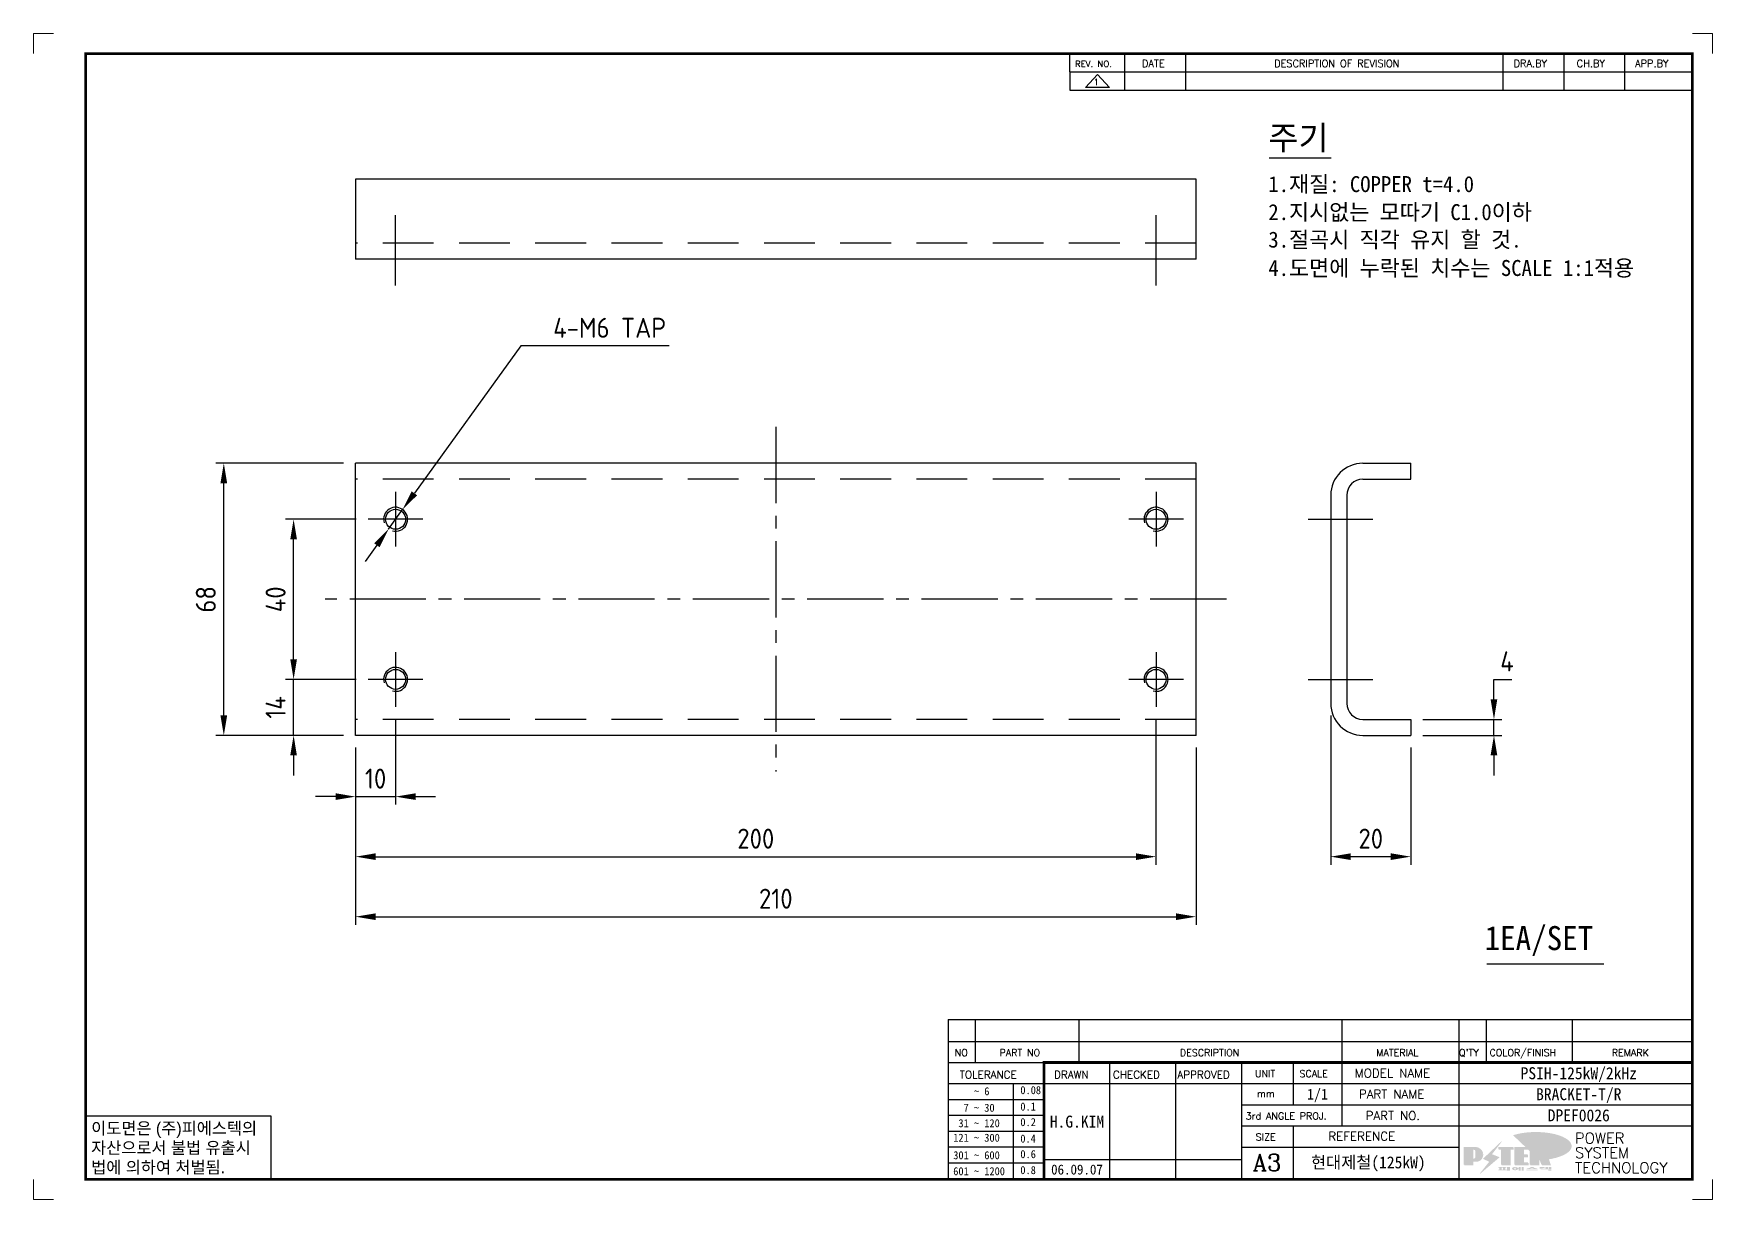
# Model space of a CAD drawing. Header units: millimetres. Extents: x 352 to 10586, y 0 to 3040.
# Drawn here: x 8340.9 to 8760.4, y 0 to 291.3 of the extents above; entities that cross this region are included whole.
import ezdxf
from ezdxf.enums import TextEntityAlignment as Align

# ---------------------------------------------------------------- set-up
doc = ezdxf.new("R2010")
doc.units = ezdxf.units.MM
for name, pattern in [('CENTER', [50.8, 31.75, -6.35, 6.35, -6.35]), ('CENTER2', [28.575, 19.05, -3.175, 3.175, -3.175]), ('HIDDENX2', [19.05, 12.7, -6.35])]:
    doc.linetypes.add(name, pattern=pattern)
for name, color, linetype in [('CENTER', 1, 'CENTER'), ('FORMAT-1', 7, 'Continuous'), ('line', 3, 'Continuous')]:
    doc.layers.add(name, color=color, linetype=linetype)
doc.styles.add('h1', font='')
doc.styles.add('HAN', font='')
doc.styles.add('RC', font='ROMANC.SHX')
doc.styles.add('ROMANT', font='romant')
doc.styles.add('RT', font='ROMANT.SHX', dxfattribs={"oblique": 15})
doc.styles.get("Standard").update_dxf_attribs({"font": 'ISOCP.SHX', "bigfont": 'WHGTXT.SHX'})
doc.styles.get('h1').set_extended_font_data('New Gulim')
doc.styles.get('HAN').set_extended_font_data('GulimChe')
doc.dimstyles.new('PSTEK-2', dxfattribs={"dimtxt": 5, "dimasz": 5, "dimexe": 2, "dimexo": 3, "dimgap": 2, "dimtad": 1, "dimtoh": 1, "dimrnd": 0.05, "dimdsep": 46, "dimtxsty": 'Standard', "dimcen": 0, "dimclrt": 3, "dimadec": 1, "dimazin": 2, "dimtfac": 1, "dimtmove": 0, "dimatfit": 3, "dimfxl": 0, "dimtolj": 1, "dimtzin": 0, "dimarcsym": 0})

# ---------------------------------------------------------------- blocks, each defined once
blk = doc.blocks.new('t3')
for p, q in [((0, 15.88), (46.25, 15.88)), ((0, 15.88), (0, 0)), ((46.25, 15.88), (46.25, 0)), ((0, 0), (46.25, 0))]:
    blk.add_line(p, q)
at = {"color": 1, "style": 'h1'}
for s, p in [('이도면은 (주)피에스텍의', (1.4, 11.29)), ('자산으로서 불법 유출시', (1.4, 6.41)), ('법에 의하여 처벌됨.', (1.4, 1.52))]:
    blk.add_text(s, height=3, dxfattribs=at).set_placement(p)
blk = doc.blocks.new('new LOGO')
at = {"layer": 'line'}
h = blk.add_hatch(color=1, dxfattribs=at)
h.paths.add_polyline_path([(41.5, 16.4), (54.3, 16.4, 1), (54.3, 82.9), (0, 82.9), (0, -0.1), (41.5, -0.1)])
h.paths.add_polyline_path([(41.5, 27.9), (41.5, 71.9), (43.6, 71.9, -0.414214), (54.6, 60.9), (54.6, 38.9, -0.414214), (43.6, 27.9)], flags=16)
h.paths.add_polyline_path([(214.7, 71.9), (227.5, 71.9), (227.5, 82.9), (159.7, 82.9), (159.7, 71.9), (172.5, 71.9), (172.5, -0.1), (214.7, -0.1)])
h.paths.add_polyline_path([(276, 37.4), (294.8, 37.4), (294.8, 49.1), (276, 49.1), (276, 71.9), (294.8, 71.9), (294.8, 82.9), (234.5, 82.9), (234.5, -0.1), (297, -0.1), (297, 10.9), (276, 10.9)])
h.paths.add_polyline_path([(347.2, 35.2), (359.7, -0.1), (400.5, -0.1), (379.6, 66.8), (399.7, 82.9), (380.6, 82.9), (347.2, 61.6), (347.2, 82.9), (305.5, 82.9), (305.5, -0.1), (347.2, -0.1)])
h = blk.add_hatch(color=250, dxfattribs=at)
h.paths.add_polyline_path([(44.5, 69.4), (46.6, 69.4, -0.129793), (52, 68, 0.221832), (43.6, 71.9), (41.5, 71.9), (41.5, 27.9), (43.6, 27.9, 0.02048), (44.5, 28)], flags=17)
h.paths.add_polyline_path([(44.5, 13.9), (57.3, 13.9, 0.72362), (77.1, 73.9, -0.679777), (54.3, 16.4), (41.5, 16.4), (41.5, -0.1), (3, -0.1), (3, -2.6), (44.5, -2.6)])
h.paths.add_polyline_path([(117.9, 14.2), (71.5, -44.4), (77.1, -39.6), (120.8, 15.6), (92, 28.9), (173.3, 106), (177.5, 111.4), (89.1, 27.6)])
h.paths.add_polyline_path([(162.7, 71.9), (162.7, 69.4), (172.5, 69.4), (172.5, 71.9)], flags=17)
h.paths.add_polyline_path([(217.7, 69.4), (230.5, 69.4), (230.5, 80.4), (227.5, 80.4), (227.5, 71.9), (214.7, 71.9), (214.7, -0.1), (175.5, -0.1), (175.5, -2.6), (217.7, -2.6)])
h.paths.add_polyline_path([(297.8, 46.6), (294.8, 46.6), (294.8, 37.4), (276, 37.4), (276, 10.9), (279, 10.9), (279, 34.9), (297.8, 34.9)])
h.paths.add_polyline_path([(300, 8.4), (297, 8.4), (297, -0.1), (237.5, -0.1), (237.5, -2.6), (300, -2.6)])
h.paths.add_polyline_path([(297.8, 80.4), (294.8, 80.4), (294.8, 71.9), (276, 71.9), (276, 49.1), (279, 49.1), (279, 69.4), (297.8, 69.4)])
h.paths.add_polyline_path([(350.2, 80.4), (347.2, 80.4), (347.2, 61.6), (350.2, 63.5)])
h.paths.add_polyline_path([(350.2, 26.7), (347.2, 35.2), (347.2, -0.1), (308.5, -0.1), (308.5, -2.6), (350.2, -2.6)])
h.paths.add_polyline_path([(402.7, 80.4), (396.5, 80.4), (379.6, 66.8), (400.5, -0.1), (361.8, -0.1), (362.7, -2.6), (403.5, -2.6), (382.6, 64.3)])
blk.add_hatch(color=5, dxfattribs=at).paths.add_polyline_path([(166.3, 35), (131, 49), (180.4, 112.7), (92, 28.9), (120.8, 15.6), (74.4, -43)])
h = blk.add_hatch(color=253, dxfattribs=at)
edge = h.paths.add_edge_path()
edge.add_ellipse((333.9, 86.4), major_axis=(-165.9, 0), ratio=0.39426, start_angle=111.51268, end_angle=334.46902)
edge.add_ellipse((314.1, 81.2), major_axis=(-153.7, 0), ratio=0.40699, start_angle=121.30662, end_angle=327.74369, ccw=False)
edge.add_line((394, 27.8), (394.7, 25.6))
h = blk.add_hatch(color=250, dxfattribs=at)
edge = h.paths.add_edge_path()
edge.add_ellipse((237.8, -17.6), major_axis=(-14.3, 0), ratio=0.526336, start_angle=192.2456, end_angle=269.07481)
edge.add_line((238.1, -10.1), (237.6, -10.1))
edge.add_ellipse((237.8, -17.6), major_axis=(-14.3, 0), ratio=0.526336, start_angle=270.92519, end_angle=449.07481)
edge.add_line((237.6, -25.1), (238.1, -25.1))
edge.add_ellipse((237.8, -17.6), major_axis=(-14.3, 0), ratio=0.526336, start_angle=450.92519, end_angle=527.7544)
edge.add_line((251.7, -19.2), (254.1, -19.2))
edge.add_line((254.1, -19.2), (254.1, -27.1))
edge.add_line((254.1, -27.1), (263.1, -27.1))
edge.add_line((263.1, -27.1), (263.1, -10.1))
edge.add_line((263.1, -10.1), (254.1, -10.1))
edge.add_line((254.1, -10.1), (254.1, -16))
edge.add_line((254.1, -16), (251.7, -16))
h.paths.add_polyline_path([(241, -16.4), (241, -18.7, -1), (234.4, -18.7), (234.4, -16.4, -1)], flags=16)
h.paths.add_polyline_path([(278.2, -10.1), (268.1, -10.1), (268.1, -27.1), (278.2, -27.1)])
h.paths.add_polyline_path([(310.3, -10.1), (310.3, -11.1, -0.157169), (289.3, -17.5), (294, -19.9, 0.128407), (316.3, -15.9, 0.128407), (338.6, -19.9), (343.3, -17.5, -0.157169), (322.2, -11.1), (322.2, -10.1)])
h.paths.add_polyline_path([(342.1, -25.1), (342.1, -22.3), (290.4, -22.3), (290.4, -25.1)])
h.paths.add_polyline_path([(352, -10.1), (352, -16.2, 0.414214), (354, -18.2), (378.7, -18.2), (378.7, -19.6), (390.2, -19.6), (390.2, -10.1), (378.7, -10.1), (378.7, -13.6), (374.7, -13.6), (374.7, -15.1), (378.7, -15.1), (378.7, -16.2), (364.7, -16.2), (364.7, -15.1), (371.2, -15.1), (371.2, -13.6), (364.7, -13.6), (364.7, -12.6), (374.7, -12.6), (374.7, -10.1)])
h.paths.add_polyline_path([(393.8, -10.1), (393.8, -19.6), (405, -19.6), (405, -10.1)])
h.paths.add_polyline_path([(405, -27.1), (405, -20.9), (356.8, -20.9), (356.8, -23), (391.8, -23), (391.8, -27.1)])
h.paths.add_polyline_path([(200.4, -10.1), (200.4, -22.3), (193.2, -22.3), (193.2, -12.6), (196.6, -12.6), (196.6, -10.1), (161, -10.1), (161, -12.6), (164.5, -12.6), (164.5, -22.3), (161, -22.3), (161, -25.1), (200.4, -25.1), (200.4, -27.1), (213.9, -27.1), (213.9, -10.1)])
h.paths.add_polyline_path([(182, -12.6), (175.6, -12.6), (175.6, -22.3), (182, -22.3)], flags=17)
blk = doc.blocks.new('format-3')
at = {"color": 3, "lineweight": 9}
for p, q in [((0, 286.3), (0, 291.3)), ((5, 291.3), (0, 291.3)), ((414.5, 291.3), (419.5, 291.3)), ((419.5, 286.3), (419.5, 291.3)), ((0, 5), (0, 0)), ((419.5, 5), (419.5, 0)), ((5, 0), (0, 0)), ((414.5, 0), (419.5, 0))]:
    blk.add_line(p, q, dxfattribs=at)
at = {"color": 180}
for p, q in [((258.97, 281.75), (258.97, 286.3)), ((272.71, 281.75), (272.71, 286.3)), ((287.94, 281.75), (287.94, 286.3)), ((367.22, 281.75), (367.22, 286.3)), ((382.45, 281.75), (382.45, 286.3)), ((397.61, 281.75), (397.61, 286.3)), ((258.97, 281.75), (414.5, 281.75)), ((228.5, 39.49), (228.5, 5)), ((228.5, 39.49), (414.5, 39.49)), ((235.29, 39.49), (235.29, 34.21)), ((261.24, 34.21), (261.24, 39.49)), ((326.9, 39.49), (326.9, 34.21)), ((356.11, 39.49), (356.11, 34.21)), ((362.93, 39.49), (362.93, 34.21)), ((384.48, 39.49), (384.48, 34.21)), ((228.5, 34.21), (252.48, 34.21)), ((268.96, 5), (268.96, 34.21)), ((285.45, 5), (285.45, 34.21)), ((301.94, 5), (301.94, 34.21)), ((314.72, 34.21), (314.72, 23.65)), ((326.9, 34.21), (326.9, 18.37)), ((356.11, 34.21), (356.11, 5)), ((228.5, 28.93), (252.48, 28.93)), ((244.89, 5.23), (244.89, 28.93)), ((252.48, 28.93), (414.5, 28.93)), ((228.5, 24.98), (252.48, 24.98)), ((228.5, 21.03), (252.48, 21.03)), ((301.94, 23.65), (414.5, 23.65)), ((228.5, 17.08), (252.48, 17.08)), ((301.94, 18.37), (414.5, 18.37)), ((314.72, 18.37), (314.72, 5)), ((228.5, 13.13), (252.48, 13.13)), ((301.94, 13.09), (356.11, 13.09)), ((228.5, 9.18), (252.48, 9.18)), ((252.48, 9.95), (301.94, 9.95))]:
    blk.add_line(p, q, dxfattribs=at)
at = {"const_width": 0.7}
blk.add_lwpolyline([(252.48, 5), (252.48, 34.21), (414.5, 34.21)], dxfattribs=at)
at = {"layer": 'FORMAT-1', "const_width": 0.7}
blk.add_lwpolyline([(13, 5), (13, 286.3), (414.5, 286.3), (414.5, 5)], close=True, dxfattribs=at)
blk.add_blockref('t3', (13, 5))
at = {"xscale": 0.05400000000000027, "yscale": 0.05400000000000027, "zscale": 0.05400000000000027}
blk.add_blockref('new LOGO', (357.35, 8.65), dxfattribs=at)
at = {"color": 2}
for s, height, style, p in [('REV. NO.', 1.56, 'RC', (260.23, 282.95)), ('DATE', 1.788, 'RC', (276.95, 282.94)), ('DESCRIPTION OF REVISION', 1.7875, 'RC', (309.98, 282.94)), ('DRA.BY', 1.788, 'RC', (369.83, 282.94)), ('CH.BY', 1.788, 'RC', (385.59, 282.94)), ('APP.BY', 1.788, 'RC', (400.18, 282.94)), ('COLOR/FINISH', 1.7424, 'RC', (363.8, 35.83)), ('NO', 1.742, 'RC', (230.16, 35.83)), ('PART NO', 1.742, 'RC', (241.36, 35.83)), ('DESCRIPTION', 1.7424, 'RC', (286.43, 35.83)), ('MATERIAL', 1.742, 'RC', (335.52, 35.83)), ("Q'TY", 1.742, 'RC', (356.17, 35.83)), ('REMARK', 1.742, 'RC', (394.37, 35.83)), (' TOLERANCE', 1.9, 'RC', (230.11, 30.22)), ('DRAWN', 1.9, 'RC', (255, 30.22)), ('CHECKED', 1.9, 'RC', (269.71, 30.22)), ('APPROVED', 1.9, 'RC', (285.8, 30.22)), ('UNIT', 1.742, 'RC', (305.19, 30.55)), ('SCALE', 1.742, 'RC', (316.32, 30.55)), ('MODEL NAME', 2.178, 'RC', (330.12, 30.46)), ('    ~ 6', 2, 'HAN', (229.8, 26.03)), ('0.08', 2, 'HAN', (246.57, 26.31)), ('mm', 1.742, 'RC', (305.67, 25.56)), ('PART NAME', 2.178, 'RC', (331.17, 25.24)), ('  7 ~ 30', 2, 'HAN', (229.8, 21.91)), ('0.1', 2, 'HAN', (246.57, 22.2)), ('3rd ANGLE PROJ.', 1.7424, 'RC', (302.87, 19.97)), ('PART NO.', 2.178, 'RC', (332.84, 19.85)), (' 31 ~ 120', 2, 'HAN', (229.8, 18.04)), ('0.2', 2, 'HAN', (246.57, 18.32)), ('REFERENCE', 2.178, 'RC', (323.52, 14.69)), ('121 ~ 300', 2, 'HAN', (229.8, 14.42)), ('0.4', 2, 'HAN', (246.57, 14.2)), ('SIZE', 1.742, 'RC', (305.39, 14.71)), ('301 ~ 600', 2, 'HAN', (229.8, 10.04)), ('0.6', 2, 'HAN', (246.57, 10.32)), ('601 ~ 1200', 2, 'HAN', (229.8, 6.05)), ('0.8', 2, 'HAN', (246.57, 6.33))]:
    blk.add_text(s, height=height, dxfattribs=dict(at, style=style)).set_placement(p)
at = {"style": 'ROMANT'}
for s, p in [('POWER', (385.15, 13.96)), ('SYSTEM', (385.15, 10.31)), ('TECHNOLOGY', (385.15, 6.56))]:
    blk.add_text(s, height=2.7, dxfattribs=at).set_placement(p)
at = {"color": 2, "lineweight": 25, "style": 'RC'}
blk.add_text('A3', height=4.182, dxfattribs=at).set_placement((304.61, 7.14))
at = {"style": 'HAN'}
for tag, height, p in [('MODEL-NAME', 3, (386.1, 31.53)), ('SCALE', 2.7, (320.81, 26.29)), ('PART-NAME', 3, (386.1, 26.29)), ('CH-BY', 3, (277.21, 19.44)), ('PART-NO', 3, (386.1, 21.01)), ('DRA-BY', 3, (260.72, 19.44)), ('APP-BY', 3, (293.7, 19.44)), ('DRA-DATE', 2.5, (260.72, 7.47)), ('CH-DATE', 2.5, (277.21, 7.47)), ('APP-DATE', 2.5, (293.7, 7.47)), ('관련업체', 3, (333.52, 9.26))]:
    blk.add_attdef(tag, text='', height=height, dxfattribs=at).set_placement(p, align=Align.MIDDLE_CENTER)
blk = doc.blocks.new('no3')
at = {"color": 180}
for p, q in [((0, 5.5), (0, 0)), ((0, 5.5), (186, 5.5)), ((6.79, 5.5), (6.79, 0)), ((32.74, 0.11), (32.74, 5.5)), ((98.4, 5.5), (98.4, 0)), ((127.61, 5.5), (127.61, 0)), ((134.43, 5.5), (134.43, 0)), ((155.98, 5.5), (155.98, 0))]:
    blk.add_line(p, q, dxfattribs=at)
at = {"color": 2, "style": 'HAN'}
for tag, p in [('PART-NO', (19.76, 2.75)), ('MATERIAL', (111.38, 2.75)), ("Q'TY", (131.02, 2.75)), ('COLOR/FINISH', (145.2, 2.75)), ('REMARK', (170.76, 2.75))]:
    blk.add_attdef(tag, text='', height=2.9, dxfattribs=at).set_placement(p, align=Align.MIDDLE_CENTER)
blk.add_attdef('DESCRIPTION', text='', height=2.9, dxfattribs=at).set_placement((34.51, 2.75), align=Align.MIDDLE_LEFT)
at = {"color": 2, "style": 'RT', "oblique": 15}
blk.add_attdef('NO', text='', height=1.74, dxfattribs=at).set_placement((3.38, 2.51), align=Align.MIDDLE_CENTER)
blk = doc.blocks.new('re3')
at = {"color": 180}
for p, q in [((0, 0), (0, -4.55)), ((6.87, -0.64), (3.86, -3.91)), ((9.88, -3.91), (3.86, -3.91)), ((6.87, -0.64), (9.88, -3.91)), ((13.74, -4.55), (13.74, 0)), ((28.97, -4.55), (28.97, 0)), ((108.25, -4.55), (108.25, 0)), ((123.49, -4.55), (123.49, 0)), ((138.64, -4.55), (138.64, 0)), ((0, -4.55), (155.53, -4.55))]:
    blk.add_line(p, q, dxfattribs=at)
at = {"color": 2, "style": 'RC', "oblique": 15}
blk.add_attdef('REV.NO', text='', height=1.56, dxfattribs=at).set_placement((6.59, -2.56), align=Align.MIDDLE_CENTER)
blk.add_attdef('-1', text='', height=1.56, dxfattribs=at).set_placement((9.37, -1.66), align=Align.MIDDLE_LEFT)
at = {"color": 2, "style": 'HAN'}
for tag, p in [('REV.-DATE', (21.36, -2.28)), ('DRA.BY', (115.87, -2.28)), ('CH.BY', (131.07, -2.28)), ('APP.BY', (147.09, -2.28))]:
    blk.add_attdef(tag, text='', height=2.5, dxfattribs=at).set_placement(p, align=Align.MIDDLE_CENTER)
blk.add_attdef('DESCRIPTION-OF-REVISION', text='', height=2.5, dxfattribs=at).set_placement((31.61, -2.28), align=Align.MIDDLE_LEFT)
blk = doc.blocks.new('*D624')
at = {"color": 0, "lineweight": -2}
for p, q in [((8431.37, 120.12), (8431.37, 98.64)), ((8421.37, 112.94), (8421.37, 98.64)), ((8416.37, 100.64), (8411.37, 100.64)), ((8421.37, 100.64), (8431.37, 100.64)), ((8436.37, 100.64), (8441.37, 100.64))]:
    blk.add_line(p, q, dxfattribs=at)
at = {"color": 0}
for points in [[(8416.37, 101.48), (8416.37, 99.81), (8421.37, 100.64)], [(8436.37, 101.48), (8436.37, 99.81), (8431.37, 100.64)]]:
    blk.add_solid(points, dxfattribs=at)
at = {"layer": 'Defpoints', "color": 0}
for p in [(8431.37, 123.12), (8421.37, 115.94), (8431.37, 100.64)]:
    blk.add_point(p, dxfattribs=at)
at = {"color": 3, "insert": (8426.37, 105.14), "char_height": 5, "attachment_point": 5}
blk.add_mtext('\\A1;10', dxfattribs=at)
blk = doc.blocks.new('*D625')
at = {"color": 0, "lineweight": -2}
for p, q in [((8621.37, 120.12), (8621.37, 83.64)), ((8421.37, 112.94), (8421.37, 83.64)), ((8426.37, 85.64), (8616.37, 85.64))]:
    blk.add_line(p, q, dxfattribs=at)
at = {"color": 0}
for points in [[(8426.37, 86.48), (8426.37, 84.81), (8421.37, 85.64)], [(8616.37, 86.48), (8616.37, 84.81), (8621.37, 85.64)]]:
    blk.add_solid(points, dxfattribs=at)
at = {"layer": 'Defpoints', "color": 0}
for p in [(8621.37, 123.12), (8421.37, 115.94), (8621.37, 85.64)]:
    blk.add_point(p, dxfattribs=at)
at = {"color": 3, "insert": (8521.37, 90.14), "char_height": 5, "attachment_point": 5}
blk.add_mtext('\\A1;200', dxfattribs=at)
blk = doc.blocks.new('*D626')
at = {"color": 0, "lineweight": -2}
for p, q in [((8421.37, 112.94), (8421.37, 68.64)), ((8631.37, 112.94), (8631.37, 68.64)), ((8426.37, 70.64), (8626.37, 70.64))]:
    blk.add_line(p, q, dxfattribs=at)
at = {"color": 0}
for points in [[(8426.37, 71.48), (8426.37, 69.81), (8421.37, 70.64)], [(8626.37, 71.48), (8626.37, 69.81), (8631.37, 70.64)]]:
    blk.add_solid(points, dxfattribs=at)
at = {"layer": 'Defpoints', "color": 0}
for p in [(8421.37, 115.94), (8631.37, 115.94), (8631.37, 70.64)]:
    blk.add_point(p, dxfattribs=at)
at = {"color": 3, "insert": (8526.37, 75.14), "char_height": 5, "attachment_point": 5}
blk.add_mtext('\\A1;210', dxfattribs=at)
blk = doc.blocks.new('*D627')
at = {"color": 0, "lineweight": -2}
for p, q in [((8405.88, 134.94), (8405.88, 139.94)), ((8421.54, 129.94), (8403.88, 129.94)), ((8405.88, 115.94), (8405.88, 129.94)), ((8418.37, 115.94), (8403.88, 115.94)), ((8405.88, 110.94), (8405.88, 105.94))]:
    blk.add_line(p, q, dxfattribs=at)
at = {"color": 0}
for points in [[(8405.05, 134.94), (8406.71, 134.94), (8405.88, 129.94)], [(8405.05, 110.94), (8406.71, 110.94), (8405.88, 115.94)]]:
    blk.add_solid(points, dxfattribs=at)
at = {"layer": 'Defpoints', "color": 0}
for p in [(8405.88, 129.94), (8424.54, 129.94), (8421.37, 115.94)]:
    blk.add_point(p, dxfattribs=at)
at = {"color": 3, "insert": (8401.38, 122.94), "char_height": 5, "attachment_point": 5, "rotation": 90}
blk.add_mtext('\\A1;14', dxfattribs=at)
blk = doc.blocks.new('*D628')
at = {"color": 0, "lineweight": -2}
for p, q in [((8418.37, 183.94), (8386.44, 183.94)), ((8388.44, 120.94), (8388.44, 178.94)), ((8418.37, 115.94), (8386.44, 115.94))]:
    blk.add_line(p, q, dxfattribs=at)
at = {"color": 0}
for points in [[(8387.6, 178.94), (8389.27, 178.94), (8388.44, 183.94)], [(8387.6, 120.94), (8389.27, 120.94), (8388.44, 115.94)]]:
    blk.add_solid(points, dxfattribs=at)
at = {"layer": 'Defpoints', "color": 0}
for p in [(8388.44, 183.94), (8421.37, 183.94), (8421.37, 115.94)]:
    blk.add_point(p, dxfattribs=at)
at = {"color": 3, "insert": (8383.94, 149.94), "char_height": 5, "attachment_point": 5, "rotation": 90}
blk.add_mtext('\\A1;68', dxfattribs=at)
blk = doc.blocks.new('*D629')
at = {"color": 0, "lineweight": -2}
for p, q in [((8665.04, 120.94), (8665.04, 83.64)), ((8685.04, 112.94), (8685.04, 83.64)), ((8680.04, 85.64), (8670.04, 85.64))]:
    blk.add_line(p, q, dxfattribs=at)
at = {"color": 0}
for points in [[(8670.04, 86.48), (8670.04, 84.81), (8665.04, 85.64)], [(8680.04, 86.48), (8680.04, 84.81), (8685.04, 85.64)]]:
    blk.add_solid(points, dxfattribs=at)
at = {"layer": 'Defpoints', "color": 0}
for p in [(8665.04, 123.94), (8685.04, 115.94), (8665.04, 85.64)]:
    blk.add_point(p, dxfattribs=at)
at = {"color": 3, "insert": (8675.04, 90.14), "char_height": 5, "attachment_point": 5}
blk.add_mtext('\\A1;20', dxfattribs=at)
blk = doc.blocks.new('*D630')
at = {"color": 0, "lineweight": -2}
for p, q in [((8462.7, 213.28), (8436.06, 176.43)), ((8499.73, 213.28), (8462.7, 213.28)), ((8429.62, 167.51), (8433.13, 172.38)), ((8426.69, 163.46), (8423.76, 159.41))]:
    blk.add_line(p, q, dxfattribs=at)
at = {"color": 0}
for points in [[(8435.38, 176.92), (8436.74, 175.94), (8433.13, 172.38)], [(8426.01, 163.95), (8427.36, 162.97), (8429.62, 167.51)]]:
    blk.add_solid(points, dxfattribs=at)
at = {"layer": 'Defpoints', "color": 0}
for p in [(8433.13, 172.38), (8429.62, 167.51)]:
    blk.add_point(p, dxfattribs=at)
at = {"color": 3, "insert": (8484.86, 217.78), "char_height": 5, "attachment_point": 5}
blk.add_mtext('\\A1;4-M6 TAP', dxfattribs=at)
blk = doc.blocks.new('*D533')
at = {"color": 0, "lineweight": -2}
for p, q in [((8421.54, 169.94), (8403.88, 169.94)), ((8405.88, 134.94), (8405.88, 164.94)), ((8421.54, 129.94), (8403.88, 129.94))]:
    blk.add_line(p, q, dxfattribs=at)
at = {"color": 0}
for points in [[(8405.05, 164.94), (8406.71, 164.94), (8405.88, 169.94)], [(8405.05, 134.94), (8406.71, 134.94), (8405.88, 129.94)]]:
    blk.add_solid(points, dxfattribs=at)
at = {"layer": 'Defpoints', "color": 0}
for p in [(8405.88, 169.94), (8424.54, 169.94), (8424.54, 129.94)]:
    blk.add_point(p, dxfattribs=at)
at = {"color": 3, "insert": (8401.38, 149.94), "char_height": 5, "attachment_point": 5, "rotation": 90}
blk.add_mtext('\\A1;40', dxfattribs=at)
blk = doc.blocks.new('*D631')
at = {"color": 0, "lineweight": -2}
for p, q in [((8705.82, 124.94), (8705.82, 129.94)), ((8705.82, 129.94), (8710.32, 129.94)), ((8688.04, 119.94), (8707.82, 119.94)), ((8705.82, 115.94), (8705.82, 119.94)), ((8688.04, 115.94), (8707.82, 115.94)), ((8705.82, 110.94), (8705.82, 105.94))]:
    blk.add_line(p, q, dxfattribs=at)
at = {"color": 0}
for points in [[(8704.98, 124.94), (8706.65, 124.94), (8705.82, 119.94)], [(8704.98, 110.94), (8706.65, 110.94), (8705.82, 115.94)]]:
    blk.add_solid(points, dxfattribs=at)
at = {"layer": 'Defpoints', "color": 0}
for p in [(8685.04, 119.94), (8705.82, 119.94), (8685.04, 115.94)]:
    blk.add_point(p, dxfattribs=at)
at = {"color": 3, "insert": (8709.07, 134.44), "char_height": 5, "attachment_point": 5}
blk.add_mtext('\\A1;4', dxfattribs=at)

msp = doc.modelspace()

# ---------------------------------------------------------------- linework, layer by layer
for p, q in [((8649.611, 260.268, 0.001), (8665.173, 260.268, 0.001)), ((8704.041, 58.893, 0.001), (8733.268, 58.893, 0.001))]:
    msp.add_line(p, q)
at = {"color": 6}
for p, q in [((8631.373, 254.961, 0.001), (8421.373, 254.961, 0.001)), ((8421.373, 254.961, 0.001), (8421.373, 234.961, 0.001)), ((8631.373, 234.961, 0.001), (8631.373, 254.961, 0.001)), ((8631.373, 234.961, 0.001), (8421.373, 234.961, 0.001)), ((8631.373, 183.944, 0.001), (8421.373, 183.944, 0.001)), ((8421.373, 115.944, 0.001), (8421.373, 183.944, 0.001)), ((8631.373, 115.944, 0.001), (8631.373, 183.944, 0.001)), ((8673.044, 183.944, 0.001), (8685.044, 183.944, 0.001)), ((8685.044, 179.944, 0.001), (8685.044, 183.944, 0.001)), ((8673.044, 179.944, 0.001), (8685.044, 179.944, 0.001)), ((8665.044, 175.944, 0.001), (8665.044, 123.944, 0.001)), ((8669.044, 175.944, 0.001), (8669.044, 123.944, 0.001)), ((8673.044, 119.944, 0.001), (8685.044, 119.944, 0.001)), ((8685.044, 119.944, 0.001), (8685.044, 115.944, 0.001)), ((8631.373, 115.944, 0.001), (8421.373, 115.944, 0.001)), ((8673.044, 115.944, 0.001), (8685.044, 115.944, 0.001))]:
    msp.add_line(p, q, dxfattribs=at)
at = {"color": 2, "linetype": 'HIDDENX2'}
for p, q in [((8631.373, 238.961, 0.001), (8421.373, 238.961, 0.001)), ((8631.373, 179.944, 0.001), (8421.373, 179.944, 0.001)), ((8631.373, 119.944, 0.001), (8421.373, 119.944, 0.001))]:
    msp.add_line(p, q, dxfattribs=at)
at = {"color": 1, "linetype": 'CENTER2'}
for p, q in [((8526.373, 193.007, 0.001), (8526.373, 106.881, 0.001)), ((8638.97, 149.944, 0.001), (8413.776, 149.944, 0.001))]:
    msp.add_line(p, q, dxfattribs=at)
at = {"color": 3}
for centre in [(8431.373, 169.944, 0.001), (8621.373, 169.944, 0.001), (8431.373, 129.944, 0.001), (8621.373, 129.944, 0.001)]:
    msp.add_circle(centre, 2.5, dxfattribs=at)
at = {"color": 6}
for centre, radius, start, end in [((8673.044, 175.944, 0.001), 8, 90, 180), ((8673.044, 175.944, 0.001), 4, 90, 180), ((8673.044, 123.944, 0.001), 8, 180, 270), ((8673.044, 123.944, 0.001), 4, 180, 270)]:
    msp.add_arc(centre, radius, start, end, dxfattribs=at)
for centre in [(8431.373, 169.944, 0.001), (8621.373, 169.944, 0.001), (8431.373, 129.944, 0.001), (8621.373, 129.944, 0.001)]:
    msp.add_arc(centre, 3, 255.73569, 197.15841)
at = {"layer": 'CENTER', "linetype": 'CENTER', "ltscale": 3}
for p, q in [((8431.373, 228.359, 0.001), (8431.373, 245.9, 0.001)), ((8621.373, 228.359, 0.001), (8621.373, 245.9, 0.001)), ((8431.373, 176.772, 0.001), (8431.373, 163.116, 0.001)), ((8621.373, 176.772, 0.001), (8621.373, 163.116, 0.001)), ((8438.201, 169.944, 0.001), (8424.545, 169.944, 0.001)), ((8628.201, 169.944, 0.001), (8614.545, 169.944, 0.001)), ((8659.407, 169.944, 0.001), (8675.568, 169.944, 0.001)), ((8431.373, 136.772, 0.001), (8431.373, 123.116, 0.001)), ((8621.373, 136.772, 0.001), (8621.373, 123.116, 0.001)), ((8438.201, 129.944, 0.001), (8424.545, 129.944, 0.001)), ((8628.201, 129.944, 0.001), (8614.545, 129.944, 0.001)), ((8659.407, 129.944, 0.001), (8675.568, 129.944, 0.001))]:
    msp.add_line(p, q, dxfattribs=at)

# ---------------------------------------------------------------- block references
msp.add_blockref('format-3', (8340.907, 0, 0.001)).add_auto_attribs({'DRA-DATE': '06.09.07', 'DRA-BY': 'H.G.KIM', 'MODEL-NAME': 'PSIH-125kW/2kHz', 'PART-NAME': 'BRACKET-T/R', 'PART-NO': 'DPEF0026', 'SCALE': '1/1', '관련업체': '현대제철(125kW)'})
ref = msp.add_blockref('re3', (8599.873, 281.75, 0.001))
ref.add_attrib('REV.NO', '1', dxfattribs={"color": 2, "height": 1.56, "style": 'RC'}).set_placement((8606.461, 279.193, 0.001), align=Align.MIDDLE_CENTER)
msp.add_blockref('no3', (8569.407, 39.494, 0.001))

# ---------------------------------------------------------------- texts
at = {"color": 3, "style": 'HAN'}
for s, height, p in [('주기', 6, (8649.44, 262.233, 0.001)), ('1.재질: COPPER t=4.0', 4, (8649.44, 251.688, 0.001)), ('2.지시없는 모따기 C1.0이하', 4, (8649.44, 244.688, 0.001)), ('3.절곡시 직각 유지 할 것.', 4, (8649.44, 237.827, 0.001)), ('4.도면에 누락된 치수는 SCALE 1:1적용', 4, (8649.44, 230.729, 0.001)), ('1EA/SET', 6, (8703.477, 62.29, 0.001))]:
    msp.add_text(s, height=height, dxfattribs=at).set_placement(p)

# ---------------------------------------------------------------- dimensions: what is measured, and where the dimension line sits
dim = msp.add_diameter_dim_2p(p1=(8429.615, 167.513, 0.001), p2=(8433.13, 172.376, 0.001), text='4-M6 TAP', dimstyle='PSTEK-2')
dim.commit()
dim.dimension.update_dxf_attribs({"geometry": '*D630', "text_midpoint": (8484.864, 213.277, 0.001), "dimtype": 163})
for base, p1, p2, picture, middle in [((8388.436, 183.944, 0.001), (8421.373, 115.944, 0.001), (8421.373, 183.944, 0.001), '*D628', (8383.936, 149.944, 0.001)), ((8405.881, 169.944, 0.001), (8424.545, 129.944, 0.001), (8424.545, 169.944, 0.001), '*D533', (8401.381, 149.944, 0.001)), ((8405.881, 129.944, 0.001), (8421.373, 115.944, 0.001), (8424.545, 129.944, 0.001), '*D627', (8401.381, 122.944, 0.001)), ((8705.818, 119.944, 0.001), (8685.044, 115.944, 0.001), (8685.044, 119.944, 0.001), '*D631', (8709.068, 134.444, 0.001))]:
    dim = msp.add_linear_dim(base=base, p1=p1, p2=p2, angle=90, dimstyle='PSTEK-2')
    dim.commit()
    dim.dimension.update_dxf_attribs({"geometry": picture, "text_midpoint": middle})
for base, p1, p2, picture, middle in [((8431.373, 100.644, 0.001), (8421.373, 115.944, 0.001), (8431.373, 123.116, 0.001), '*D624', (8426.373, 105.144, 0.001)), ((8621.373, 85.644, 0.001), (8421.373, 115.944, 0.001), (8621.373, 123.116, 0.001), '*D625', (8521.373, 90.145, 0.001)), ((8665.044, 85.644, 0.001), (8685.044, 115.944, 0.001), (8665.044, 123.944, 0.001), '*D629', (8675.044, 90.145, 0.001)), ((8631.373, 70.644, 0.001), (8421.373, 115.944, 0.001), (8631.373, 115.944, 0.001), '*D626', (8526.373, 75.145, 0.001))]:
    dim = msp.add_linear_dim(base=base, p1=p1, p2=p2, dimstyle='PSTEK-2')
    dim.commit()
    dim.dimension.update_dxf_attribs({"geometry": picture, "text_midpoint": middle})

doc.saveas('drawing.dxf')
